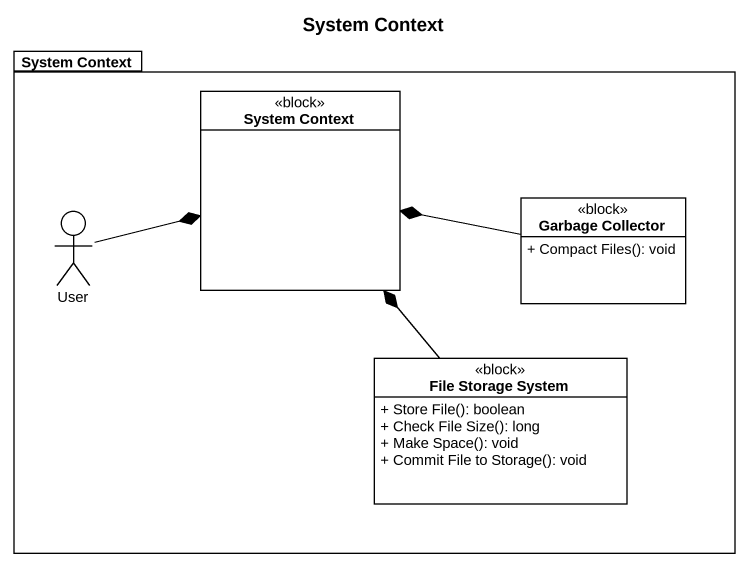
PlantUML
@startuml
title System Context
allowmixing
hide circle
hide empty members
skinparam classAttributeIconSize 0
package "System Context" as System_Context {
  class "System Context" as System_Context_2 <<block>>
  actor User
  class "Garbage Collector" as Garbage_Collector <<block>> {
    + Compact Files(): void
  }
  class "File Storage System" as File_Storage_System <<block>> {
    + Store File(): boolean
    + Check File Size(): long
    + Make Space(): void
    + Commit File to Storage(): void
  }
}
User -right-* System_Context_2
Garbage_Collector -left-* System_Context_2
File_Storage_System -up-* System_Context_2
@enduml
